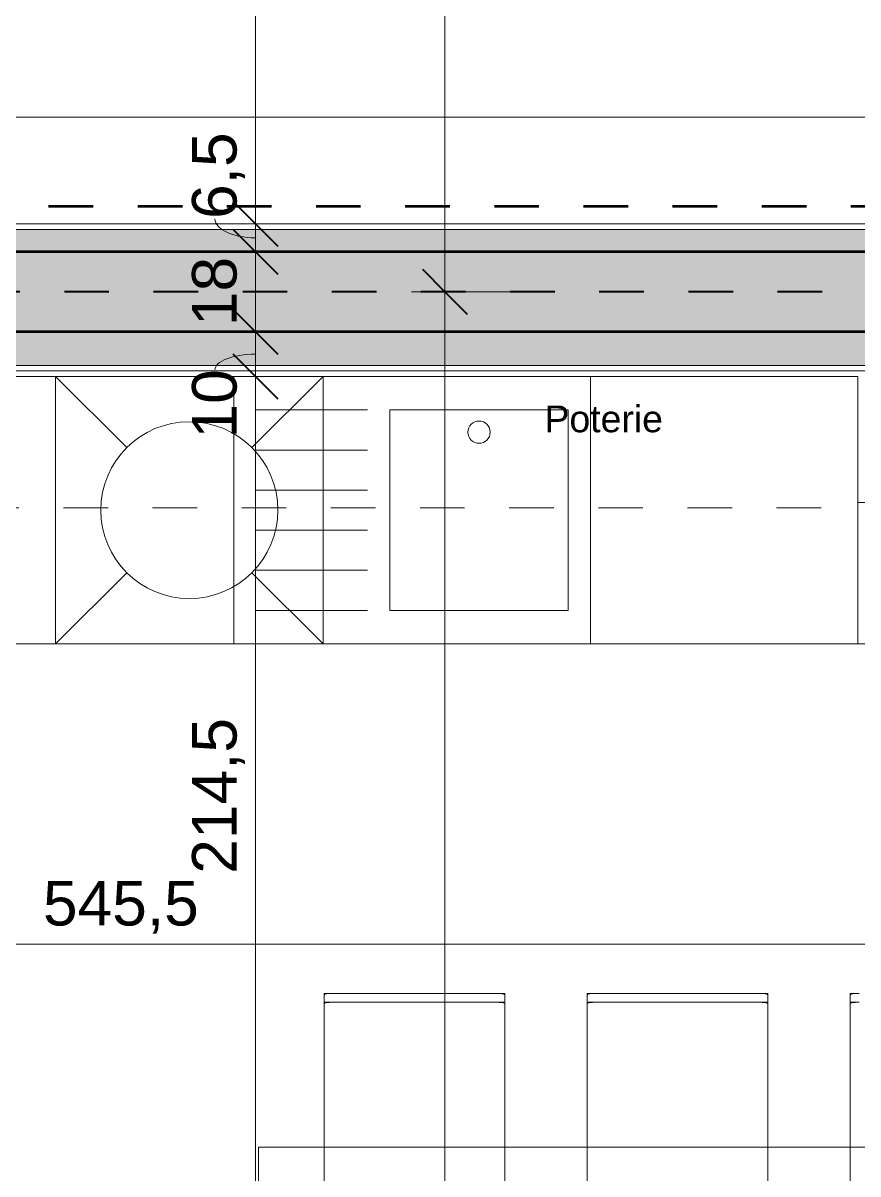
# Model space of a CAD drawing. Header units: metres. Extents: x 3 to 50, y 58.8 to 100.4.
# Drawn here: x 39.357 to 41.23, y 76.411 to 78.994 of the extents above; entities that cross this region are included whole.
import ezdxf

# ---------------------------------------------------------------- set-up
doc = ezdxf.new("R2010")
doc.units = ezdxf.units.M
doc.linetypes.add('Strich Punkt Mittel', pattern=[0.015875, 0.00635, -0.004763, 0, -0.004763])
doc.linetypes.add('Verdeckt', pattern=[0.003, 0.002, -0.001])
for name, color, linetype, lineweight in [('A-DETL-HDLN', 90, 'Verdeckt', 5), ('A_2D', 7, 'Continuous', 13), ('A_Bemassung-50_', 4, 'Continuous', 9), ('A_Bemassung_', 4, 'Continuous', 9), ('A_Brandabschnitte', 30, 'Verdeckt', 50), ('A_Decken', 8, 'Continuous', 13), ('A_Moebel', 6, 'Continuous', 13), ('A_Raeume_', 7, 'Continuous', 5), ('A_Raster_', 1, 'Continuous', 9), ('A_Sanitaer', 3, 'Continuous', 13), ('A_Waende', 7, 'Continuous', 13), ('Text', 130, 'Continuous', 9)]:
    doc.layers.add(name, color=color, linetype=linetype, lineweight=lineweight)
doc.styles.add('Arial_5', font='arial.ttf', dxfattribs={"height": 0.1})
doc.styles.add('Arial_6', font='arial.ttf', dxfattribs={"height": 0.06})
doc.dimstyles.new('WGA-Bemaßung', dxfattribs={"dimscale": 0.3048, "dimtxt": 0.102026, "dimasz": 0.328084, "dimexe": 0.246063, "dimexo": 0.0625, "dimgap": 0.04101, "dimtad": 1, "dimdec": 1, "dimlfac": 100, "dimrnd": 0.5, "dimdsep": 46, "dimtxsty": 'Arial_5', "dimblk1": 'OBLIQUE', "dimblk2": 'OBLIQUE', "dimsah": 1, "dimcen": 0.09, "dimdle": 0.246063, "dimazin": 2, "dimtfac": 1, "dimtdec": 4, "dimtix": 1, "dimtmove": 0, "dimatfit": 3, "dimfxl": 0.656168, "dimfxlon": 1, "dimtvp": 1, "dimtolj": 1, "dimtzin": 0, "dimarcsym": 2})
doc.dimstyles.new('WGA-Bemaßung_1', dxfattribs={"dimscale": 0.3048, "dimtxt": 0.102026, "dimasz": 0.328084, "dimexe": 0.246063, "dimexo": 0.0625, "dimgap": 0.04101, "dimtad": 1, "dimdec": 1, "dimlfac": 100, "dimrnd": 0.5, "dimdsep": 46, "dimtxsty": 'Arial_5', "dimblk1": 'OBLIQUE', "dimblk2": 'OBLIQUE', "dimsah": 1, "dimcen": 0.09, "dimdle": 0.246063, "dimazin": 2, "dimtfac": 1, "dimtdec": 4, "dimtix": 1, "dimtmove": 1, "dimatfit": 3, "dimfxl": 0.656168, "dimfxlon": 1, "dimtvp": 1, "dimtolj": 1, "dimtzin": 0, "dimarcsym": 2})
doc.dimstyles.new('WGA-Bemaßung_2', dxfattribs={"dimscale": 0.3048, "dimtxt": 0.102026, "dimasz": 0.328084, "dimexe": 0.246063, "dimexo": 0.0625, "dimgap": 0.04101, "dimtad": 1, "dimdec": 1, "dimlfac": 100, "dimrnd": 0.5, "dimdsep": 46, "dimtxsty": 'Arial_5', "dimblk1": 'OBLIQUE', "dimblk2": 'OBLIQUE', "dimsah": 1, "dimcen": 0.09, "dimdle": 0.246063, "dimazin": 2, "dimtfac": 1, "dimtdec": 4, "dimtix": 1, "dimtmove": 2, "dimatfit": 3, "dimfxl": 0.656168, "dimfxlon": 1, "dimtvp": 1, "dimtolj": 1, "dimtzin": 0, "dimarcsym": 2})
doc.dimstyles.new('WGA-Bemaßung_3', dxfattribs={"dimscale": 0.3048, "dimtxt": 0.102026, "dimasz": 0.328084, "dimexe": 0.246063, "dimexo": 0.0625, "dimgap": 0.04101, "dimtad": 1, "dimdec": 1, "dimlfac": 100, "dimrnd": 0.5, "dimdsep": 46, "dimtxsty": 'Arial_5', "dimblk1": 'OBLIQUE', "dimblk2": 'OBLIQUE', "dimsah": 1, "dimcen": 0.09, "dimdle": 0.246063, "dimazin": 2, "dimtfac": 1, "dimtdec": 4, "dimtix": 1, "dimtmove": 0, "dimatfit": 3, "dimfxl": 0.656168, "dimfxlon": 1, "dimtvp": 1, "dimtolj": 1, "dimtzin": 0, "dimarcsym": 2})

# ---------------------------------------------------------------- blocks, each defined once
blk = doc.blocks.new('Sani_Kueche_Zeile - Tiefe_600-9445108-263_PP_02OG_BT1')
at = {"layer": 'A_Sanitaer'}
for p, q in [((2.582, -0.5746), (2.582, -0.2571)), ((-1.2005, -0.5746), (2.582, -0.5746))]:
    blk.add_line(p, q, dxfattribs=at)
blk = doc.blocks.new('Moeb_Esstisch_rechteckig_bear - 188 x 80-V19-263_PP_02OG_BT1')
at = {"layer": 'A_Moebel', "color": 8}
for p, q in [((-1.4191, 0.7452), (-1.4391, 0.7452)), ((-1.4391, 0.7452), (-1.4391, 0.7423)), ((-1.4391, 0.7423), (-1.4391, 0.4)), ((-1.4391, 0.7423), (-1.4391, 0.7225)), ((-1.4391, 0.7423), (-1.4391, 0.6914)), ((-1.4391, 0.7255), (-1.4385, 0.7255)), ((-1.4384, 0.7255), (-1.4365, 0.7255)), ((-1.4364, 0.7255), (-1.4334, 0.7255)), ((-1.4332, 0.7255), (-1.4291, 0.7255)), ((-1.4291, 0.7255), (-1.4243, 0.7255)), ((-1.4242, 0.7255), (-1.4191, 0.7255)), ((-1.0541, 0.7452), (-1.4191, 0.7452)), ((-1.4191, 0.7452), (-1.0541, 0.7452)), ((-1.4191, 0.7255), (-1.0541, 0.7255)), ((-1.4191, 0.7255), (-1.0541, 0.7255)), ((-1.0341, 0.7452), (-1.0541, 0.7452)), ((-1.0541, 0.7255), (-1.0489, 0.7255)), ((-1.0489, 0.7255), (-1.0442, 0.7255)), ((-1.0441, 0.7255), (-1.0401, 0.7255)), ((-1.0399, 0.7255), (-1.037, 0.7255)), ((-1.0367, 0.7255), (-1.035, 0.7255)), ((-1.0347, 0.7255), (-1.0342, 0.7255)), ((-1.0341, 0.7423), (-1.0341, 0.7452)), ((-1.0341, 0.4), (-1.0341, 0.7423)), ((-1.0341, 0.7225), (-1.0341, 0.7423)), ((-1.0341, 0.6914), (-1.0341, 0.7423)), ((-0.8291, 0.7452), (-0.8491, 0.7452)), ((-0.8491, 0.7452), (-0.8491, 0.7423)), ((-0.8491, 0.7423), (-0.8491, 0.4)), ((-0.8491, 0.7423), (-0.8491, 0.7225)), ((-0.8491, 0.7423), (-0.8491, 0.6914)), ((-0.8491, 0.7255), (-0.8485, 0.7255)), ((-0.8484, 0.7255), (-0.8465, 0.7255)), ((-0.8464, 0.7255), (-0.8434, 0.7255)), ((-0.8432, 0.7255), (-0.8391, 0.7255)), ((-0.8391, 0.7255), (-0.8343, 0.7255)), ((-0.8342, 0.7255), (-0.8291, 0.7255)), ((-0.4641, 0.7452), (-0.8291, 0.7452)), ((-0.8291, 0.7452), (-0.4641, 0.7452)), ((-0.8291, 0.7255), (-0.4641, 0.7255)), ((-0.8291, 0.7255), (-0.4641, 0.7255)), ((-0.4441, 0.7452), (-0.4641, 0.7452)), ((-0.4641, 0.7255), (-0.4589, 0.7255)), ((-0.4589, 0.7255), (-0.4542, 0.7255)), ((-0.4541, 0.7255), (-0.4501, 0.7255)), ((-0.4499, 0.7255), (-0.447, 0.7255)), ((-0.4467, 0.7255), (-0.445, 0.7255)), ((-0.4447, 0.7255), (-0.4442, 0.7255)), ((-0.4441, 0.7423), (-0.4441, 0.7452)), ((-0.4441, 0.4), (-0.4441, 0.7423)), ((-0.4441, 0.7225), (-0.4441, 0.7423)), ((-0.4441, 0.6914), (-0.4441, 0.7423)), ((-0.2391, 0.7452), (-0.2591, 0.7452)), ((-0.2591, 0.7452), (-0.2591, 0.7423)), ((-0.2591, 0.7423), (-0.2591, 0.4)), ((-0.2591, 0.7423), (-0.2591, 0.7225)), ((-0.2591, 0.7423), (-0.2591, 0.6914)), ((-0.2591, 0.7255), (-0.2585, 0.7255)), ((-0.2584, 0.7255), (-0.2565, 0.7255)), ((-0.2564, 0.7255), (-0.2534, 0.7255)), ((-0.2532, 0.7255), (-0.2491, 0.7255)), ((-0.2491, 0.7255), (-0.2443, 0.7255)), ((-0.2442, 0.7255), (-0.2391, 0.7255)), ((-1.4391, 0.6716), (-1.4391, 0.7225)), ((-1.0341, 0.7225), (-1.0341, 0.6716)), ((-0.8491, 0.6716), (-0.8491, 0.7225)), ((-0.4441, 0.7225), (-0.4441, 0.6716)), ((-0.2591, 0.6716), (-0.2591, 0.7225)), ((-1.4391, 0.6914), (-1.4391, 0.6868)), ((-1.4391, 0.6868), (-1.4391, 0.6783)), ((-1.4391, 0.6783), (-1.4391, 0.6663)), ((-1.0341, 0.6868), (-1.0341, 0.6914)), ((-1.0341, 0.6783), (-1.0341, 0.6868)), ((-1.0341, 0.6663), (-1.0341, 0.6783)), ((-0.8491, 0.6914), (-0.8491, 0.6868)), ((-0.8491, 0.6868), (-0.8491, 0.6783)), ((-0.8491, 0.6783), (-0.8491, 0.6663)), ((-0.4441, 0.6868), (-0.4441, 0.6914)), ((-0.4441, 0.6783), (-0.4441, 0.6868)), ((-0.4441, 0.6663), (-0.4441, 0.6783)), ((-0.2591, 0.6914), (-0.2591, 0.6868)), ((-0.2591, 0.6868), (-0.2591, 0.6783)), ((-0.2591, 0.6783), (-0.2591, 0.6663)), ((-1.4391, 0.6193), (-1.4391, 0.6716)), ((-1.4391, 0.6663), (-1.4391, 0.6517)), ((-1.4391, 0.6517), (-1.4391, 0.6353)), ((-1.0341, 0.6716), (-1.0341, 0.6193)), ((-1.0341, 0.6517), (-1.0341, 0.6663)), ((-1.0341, 0.6353), (-1.0341, 0.6517)), ((-0.8491, 0.6193), (-0.8491, 0.6716)), ((-0.8491, 0.6663), (-0.8491, 0.6517)), ((-0.8491, 0.6517), (-0.8491, 0.6353)), ((-0.4441, 0.6716), (-0.4441, 0.6193)), ((-0.4441, 0.6517), (-0.4441, 0.6663)), ((-0.4441, 0.6353), (-0.4441, 0.6517)), ((-0.2591, 0.6193), (-0.2591, 0.6716)), ((-0.2591, 0.6663), (-0.2591, 0.6517)), ((-0.2591, 0.6517), (-0.2591, 0.6353)), ((-1.4391, 0.6353), (-1.4391, 0.6181)), ((-1.0341, 0.6181), (-1.0341, 0.6353)), ((-0.8491, 0.6353), (-0.8491, 0.6181)), ((-0.4441, 0.6181), (-0.4441, 0.6353)), ((-0.2591, 0.6353), (-0.2591, 0.6181)), ((-1.4391, 0.4), (-1.4391, 0.6193)), ((-1.4391, 0.6181), (-1.4391, 0.4)), ((-1.0341, 0.6193), (-1.0341, 0.4)), ((-1.0341, 0.4), (-1.0341, 0.6181)), ((-0.8491, 0.4), (-0.8491, 0.6193)), ((-0.8491, 0.6181), (-0.8491, 0.4)), ((-0.4441, 0.6193), (-0.4441, 0.4)), ((-0.4441, 0.4), (-0.4441, 0.6181)), ((-0.2591, 0.4), (-0.2591, 0.6193)), ((-0.2591, 0.6181), (-0.2591, 0.4)), ((0.2934, 0.4), (-1.5866, 0.4)), ((-1.5866, 0.4), (-1.5866, -0.4)), ((0.2934, 0.4), (-1.5866, 0.4)), ((-1.5866, 0.4), (-1.5866, -0.4)), ((-1.4391, 0.4), (-1.4391, 0.2599)), ((-1.4391, 0.4), (-1.4391, 0.3221)), ((-1.4391, 0.3232), (-1.4391, 0.4)), ((-1.0341, 0.2599), (-1.0341, 0.4)), ((-1.0341, 0.4), (-1.0341, 0.3232)), ((-1.0341, 0.3221), (-1.0341, 0.4)), ((-0.8491, 0.4), (-0.8491, 0.2599)), ((-0.8491, 0.4), (-0.8491, 0.3221)), ((-0.8491, 0.3232), (-0.8491, 0.4)), ((-0.4441, 0.2599), (-0.4441, 0.4)), ((-0.4441, 0.4), (-0.4441, 0.3232)), ((-0.4441, 0.3221), (-0.4441, 0.4)), ((-0.2591, 0.4), (-0.2591, 0.2599)), ((-0.2591, 0.4), (-0.2591, 0.3221)), ((-0.2591, 0.3232), (-0.2591, 0.4))]:
    blk.add_line(p, q, dxfattribs=at)
for centre, major_axis, start_param, end_param in [((-1.4191, 0.7423), (0.02, 0), 1.570796, 3.141593), ((-1.4191, 0.7225), (-0.02, 0), 4.712389, 6.283185), ((-1.0541, 0.7423), (-0.02, 0), 3.141593, 4.712389), ((-1.0541, 0.7225), (0.02, 0), 0, 1.570796), ((-0.8291, 0.7423), (-0.02, 0), 4.712389, 6.283185), ((-0.8291, 0.7225), (-0.02, 0), 4.712389, 6.283185), ((-0.4641, 0.7423), (-0.02, 0), 3.141593, 4.712389), ((-0.4641, 0.7225), (-0.02, 0), 3.141593, 4.712389), ((-0.2391, 0.7423), (-0.02, 0), 4.712389, 6.283185), ((-0.2391, 0.7225), (-0.02, 0), 4.712389, 6.283185)]:
    blk.add_ellipse(centre, major_axis=major_axis, ratio=0.147809, start_param=start_param, end_param=end_param, dxfattribs=at)
blk = doc.blocks.new('MSys_Kueche_Spuele - 80cm-V90-263_PP_02OG_BT1')
at = {"layer": 'A_Moebel'}
for p, q in [((-0.4005, 0.0254), (-1.2005, 0.0254)), ((-1.2005, 0.0254), (-1.2005, -0.5746)), ((-1.2005, 0.0254), (-1.2005, -0.5746)), ((-0.4005, -0.5746), (-0.4005, 0.0254)), ((-0.9005, -0.0496), (-1.1505, -0.0496)), ((-0.4505, -0.0496), (-0.8505, -0.0496)), ((-0.8505, -0.0496), (-0.8505, -0.4996)), ((-0.4505, -0.4996), (-0.4505, -0.0496)), ((-0.9005, -0.1396), (-1.1505, -0.1396)), ((-0.9005, -0.2296), (-1.1505, -0.2296)), ((-0.9005, -0.3196), (-1.1505, -0.3196)), ((-0.9005, -0.4096), (-1.1505, -0.4096)), ((-0.9005, -0.4996), (-1.1505, -0.4996)), ((-0.8505, -0.4996), (-0.4505, -0.4996)), ((-1.2005, -0.5746), (-0.4005, -0.5746))]:
    blk.add_line(p, q, dxfattribs=at)
blk.add_circle((-0.6505, -0.0996), 0.025, dxfattribs=at)
blk = doc.blocks.new('MSys_Kueche_Geschirrspueler - 600-V91-263_PP_02OG_BT1')
at = {"layer": 'A_Moebel'}
for p, q in [((-1.0409, 0.415), (-1.2005, 0.5746)), ((-1.2005, 0.5746), (-0.6006, 0.5746)), ((-1.2005, -0.0254), (-1.2005, 0.5746)), ((-0.6005, 0.5746), (-0.7601, 0.415)), ((-0.6005, 0.5746), (-0.6005, -0.0254)), ((-1.0409, 0.1342), (-1.2005, -0.0254)), ((-0.6005, -0.0254), (-0.7601, 0.1342)), ((-0.6005, -0.0254), (-1.2005, -0.0254))]:
    blk.add_line(p, q, dxfattribs=at)
blk.add_circle((-0.9005, 0.2746), 0.1985, dxfattribs=at)
blk = doc.blocks.new('DIMBLOCK13-263_PP_02OG_BT1')
at = {"layer": 'A_Bemassung-50_', "lineweight": 35, "transparency": 16777216}
for p, q in [((40.3036, 80.2455), (40.2536, 80.2955)), ((40.3036, 80.2455), (40.3536, 80.1955)), ((40.3036, 78.3905), (40.2536, 78.4405)), ((40.3036, 78.3905), (40.3536, 78.3405))]:
    blk.add_line(p, q, dxfattribs=at)
at = {"layer": 'A_Bemassung-50_', "transparency": 16777216}
for p, q in [((40.3036, 80.2455), (40.2286, 80.2455)), ((40.3036, 80.2455), (40.3036, 78.3905)), ((40.3036, 80.2455), (40.5036, 80.2455)), ((40.3036, 78.3905), (40.2286, 78.3905)), ((40.3036, 78.3905), (40.5036, 78.3905))]:
    blk.add_line(p, q, dxfattribs=at)
at = {"layer": 'A_Bemassung-50_', "color": 0, "transparency": 16777216, "insert": (40.1613, 79.1446), "char_height": 0.1, "width": 0.416266, "attachment_point": 1, "rotation": 90, "line_spacing_factor": 0.941778, "style": 'Arial_5'}
blk.add_mtext('185,5', dxfattribs=at)
blk = doc.blocks.new('_Oblique')
at = {"color": 0, "linetype": 'ByBlock', "lineweight": -2}
blk.add_line((-0.5, -0.5), (0.5, 0.5), dxfattribs=at)
blk = doc.blocks.new('DIMBLOCK14-263_PP_02OG_BT1')
at = {"layer": 'A_Bemassung-50_', "lineweight": 35, "transparency": 16777216}
for p, q in [((40.3036, 78.3905), (40.2536, 78.4405)), ((40.3036, 78.3905), (40.3536, 78.3405)), ((40.3036, 71.078), (40.2536, 71.128)), ((40.3036, 71.078), (40.3536, 71.028))]:
    blk.add_line(p, q, dxfattribs=at)
at = {"layer": 'A_Bemassung-50_', "transparency": 16777216}
for p, q in [((40.3036, 78.3905), (40.2286, 78.3905)), ((40.3036, 78.3905), (40.3036, 71.003)), ((40.3036, 78.3905), (40.5036, 78.3905)), ((40.3036, 71.078), (40.2286, 71.078)), ((40.3036, 71.078), (40.5036, 71.078))]:
    blk.add_line(p, q, dxfattribs=at)
at = {"layer": 'A_Bemassung-50_', "color": 0, "transparency": 16777216, "insert": (40.1613, 74.5608), "char_height": 0.1, "width": 0.416266, "attachment_point": 1, "rotation": 90, "line_spacing_factor": 0.941778, "style": 'Arial_5'}
blk.add_mtext('731,5', dxfattribs=at)
blk = doc.blocks.new('DIMBLOCK221-263_PP_02OG_BT1')
at = {"layer": 'A_Bemassung-50_', "transparency": 16777216}
for p, q in [((36.8477, 76.926), (36.8477, 77.126)), ((42.3027, 76.926), (42.3027, 77.126)), ((36.8477, 76.926), (42.3777, 76.926)), ((36.8477, 76.926), (36.8477, 76.851)), ((42.3027, 76.926), (42.3027, 76.851))]:
    blk.add_line(p, q, dxfattribs=at)
at = {"layer": 'A_Bemassung-50_', "lineweight": 35, "transparency": 16777216}
for p, q in [((36.8477, 76.926), (36.8977, 76.976)), ((42.3027, 76.926), (42.3527, 76.976)), ((36.8477, 76.926), (36.7977, 76.876)), ((42.3027, 76.926), (42.2527, 76.876))]:
    blk.add_line(p, q, dxfattribs=at)
at = {"layer": 'A_Bemassung-50_', "color": 0, "transparency": 16777216, "insert": (39.4017, 77.0683), "char_height": 0.1, "width": 0.416266, "attachment_point": 1, "line_spacing_factor": 0.941778, "style": 'Arial_5'}
blk.add_mtext('545,5', dxfattribs=at)
blk = doc.blocks.new('DIMBLOCK546-263_PP_02OG_BT1')
at = {"layer": 'A_Bemassung-50_', "transparency": 16777216}
for p, q in [((36.6327, 78.7829), (36.6327, 78.9829)), ((41.3127, 78.7829), (41.3127, 78.8579)), ((36.6327, 78.7829), (41.3127, 78.7829)), ((36.6327, 78.7829), (36.6327, 78.7079)), ((41.3127, 78.7829), (41.3127, 78.5829))]:
    blk.add_line(p, q, dxfattribs=at)
at = {"layer": 'A_Bemassung-50_', "lineweight": 35, "transparency": 16777216}
for p, q in [((36.6327, 78.7829), (36.6827, 78.8329)), ((41.3127, 78.7829), (41.3627, 78.8329)), ((36.6327, 78.7829), (36.5827, 78.7329)), ((41.3127, 78.7829), (41.2627, 78.7329))]:
    blk.add_line(p, q, dxfattribs=at)
at = {"layer": 'A_Bemassung-50_', "color": 0, "transparency": 16777216, "insert": (38.8573, 78.9252), "char_height": 0.1, "width": 0.276883, "attachment_point": 1, "line_spacing_factor": 0.941778, "style": 'Arial_5'}
blk.add_mtext('468', dxfattribs=at)
blk = doc.blocks.new('DIMBLOCK596-263_PP_02OG_BT1')
at = {"layer": 'A_Bemassung-50_', "lineweight": 35, "transparency": 16777216}
for p, q in [((39.8784, 80.093), (39.8284, 80.143)), ((39.8784, 80.093), (39.9284, 80.043)), ((39.8784, 78.543), (39.8284, 78.593)), ((39.8784, 78.543), (39.9284, 78.493))]:
    blk.add_line(p, q, dxfattribs=at)
at = {"layer": 'A_Bemassung-50_', "transparency": 16777216}
for p, q in [((39.8784, 80.093), (39.8034, 80.093)), ((39.8784, 80.093), (39.8784, 78.543)), ((39.8784, 80.093), (40.0784, 80.093)), ((39.8784, 78.543), (39.8034, 78.543)), ((39.8784, 78.543), (40.0784, 78.543))]:
    blk.add_line(p, q, dxfattribs=at)
at = {"layer": 'A_Bemassung-50_', "color": 0, "transparency": 16777216, "insert": (39.7361, 79.2026), "char_height": 0.1, "width": 0.276883, "attachment_point": 1, "rotation": 90, "line_spacing_factor": 0.941778, "style": 'Arial_5'}
blk.add_mtext('155', dxfattribs=at)
blk = doc.blocks.new('DIMBLOCK597-263_PP_02OG_BT1')
at = {"layer": 'A_Bemassung-50_', "lineweight": 35, "transparency": 16777216}
for p, q in [((39.8784, 78.543), (39.8284, 78.593)), ((39.8784, 78.543), (39.9284, 78.493)), ((39.8784, 78.4805), (39.8284, 78.5305)), ((39.8784, 78.4805), (39.9284, 78.4305))]:
    blk.add_line(p, q, dxfattribs=at)
at = {"layer": 'A_Bemassung-50_', "transparency": 16777216}
for p, q in [((39.8784, 78.543), (39.8034, 78.543)), ((39.8784, 78.543), (39.8784, 78.4805)), ((39.8784, 78.543), (40.0784, 78.543)), ((39.8784, 78.4805), (39.8034, 78.4805)), ((39.8784, 78.4805), (40.0784, 78.4805))]:
    blk.add_line(p, q, dxfattribs=at)
blk.add_ellipse((39.8784, 78.5542), major_axis=(0.091, 0), ratio=0.466639, start_param=3.141593, end_param=4.712389, dxfattribs=at)
at = {"layer": 'A_Bemassung-50_', "color": 0, "transparency": 16777216, "insert": (39.7361, 78.5542), "char_height": 0.1, "width": 0.231677, "attachment_point": 1, "rotation": 90, "line_spacing_factor": 0.941778, "style": 'Arial_5'}
blk.add_mtext('6,5', dxfattribs=at)
blk = doc.blocks.new('DIMBLOCK598-263_PP_02OG_BT1')
at = {"layer": 'A_Bemassung-50_', "lineweight": 35, "transparency": 16777216}
for p, q in [((39.8784, 78.4805), (39.8284, 78.5305)), ((39.8784, 78.4805), (39.9284, 78.4305)), ((39.8784, 78.3005), (39.8284, 78.3505)), ((39.8784, 78.3005), (39.9284, 78.2505))]:
    blk.add_line(p, q, dxfattribs=at)
at = {"layer": 'A_Bemassung-50_', "transparency": 16777216}
for p, q in [((39.8784, 78.4805), (39.8034, 78.4805)), ((39.8784, 78.4805), (39.8784, 78.3005)), ((39.8784, 78.4805), (40.0784, 78.4805)), ((39.8784, 78.3005), (39.8034, 78.3005)), ((39.8784, 78.3005), (40.0784, 78.3005))]:
    blk.add_line(p, q, dxfattribs=at)
at = {"layer": 'A_Bemassung-50_', "color": 0, "transparency": 16777216, "insert": (39.7361, 78.3136), "char_height": 0.1, "width": 0.184588, "attachment_point": 1, "rotation": 90, "line_spacing_factor": 0.941778, "style": 'Arial_5'}
blk.add_mtext('18', dxfattribs=at)
blk = doc.blocks.new('DIMBLOCK599-263_PP_02OG_BT1')
at = {"layer": 'A_Bemassung-50_', "lineweight": 35, "transparency": 16777216}
for p, q in [((39.8784, 78.3005), (39.8284, 78.3505)), ((39.8784, 78.3005), (39.9284, 78.2505)), ((39.8784, 78.2005), (39.8284, 78.2505)), ((39.8784, 78.2005), (39.9284, 78.1505))]:
    blk.add_line(p, q, dxfattribs=at)
at = {"layer": 'A_Bemassung-50_', "transparency": 16777216}
for p, q in [((39.8784, 78.3005), (39.8034, 78.3005)), ((39.8784, 78.3005), (39.8784, 78.2005)), ((39.8784, 78.3005), (40.0784, 78.3005)), ((39.8784, 78.2005), (39.8034, 78.2005)), ((39.8784, 78.2005), (40.0784, 78.2005))]:
    blk.add_line(p, q, dxfattribs=at)
blk.add_ellipse((39.8784, 78.2151), major_axis=(0.091, 0), ratio=0.389193, start_param=1.570796, end_param=3.141593, dxfattribs=at)
at = {"layer": 'A_Bemassung-50_', "color": 0, "transparency": 16777216, "insert": (39.7361, 78.0613), "char_height": 0.1, "width": 0.184588, "attachment_point": 1, "rotation": 90, "line_spacing_factor": 0.941778, "style": 'Arial_5'}
blk.add_mtext('10', dxfattribs=at)
blk = doc.blocks.new('DIMBLOCK600-263_PP_02OG_BT1')
at = {"layer": 'A_Bemassung-50_', "lineweight": 35, "transparency": 16777216}
for p, q in [((39.8784, 78.2005), (39.8284, 78.2505)), ((39.8784, 78.2005), (39.9284, 78.1505)), ((39.8784, 76.0555), (39.8284, 76.1055)), ((39.8784, 76.0555), (39.9284, 76.0055))]:
    blk.add_line(p, q, dxfattribs=at)
at = {"layer": 'A_Bemassung-50_', "transparency": 16777216}
for p, q in [((39.8784, 78.2005), (39.8034, 78.2005)), ((39.8784, 78.2005), (39.8784, 76.0555)), ((39.8784, 78.2005), (40.0784, 78.2005)), ((39.8784, 76.0555), (39.6784, 76.0555)), ((39.8784, 76.0555), (39.9534, 76.0555))]:
    blk.add_line(p, q, dxfattribs=at)
at = {"layer": 'A_Bemassung-50_', "color": 0, "transparency": 16777216, "insert": (39.7361, 77.0844), "char_height": 0.1, "width": 0.416266, "attachment_point": 1, "rotation": 90, "line_spacing_factor": 0.941778, "style": 'Arial_5'}
blk.add_mtext('214,5', dxfattribs=at)

msp = doc.modelspace()

# ---------------------------------------------------------------- hatches: boundary and pattern name
at = {"layer": 'A_Waende', "lineweight": 5}
h = msp.add_hatch(dxfattribs=at)
h.set_pattern_fill('FP_14', color=250, angle=-225, style=0, pattern_type=2)
h.set_pattern_definition([(225, (28.90794, 78.54259), (-0.12700345, -0.2539998), [0.02245, -0.15715]), (225, (28.85986, 78.43228), (-0.12700345, -0.2539998), [0.02245, -0.15715]), (225, (28.8443, 78.54259), (-0.12700345, -0.2539998), [0.02245, -0.15715]), (225, (28.79692, 78.43158), (-0.12700345, -0.2539998), [0.02245, -0.15715]), (251.565, (28.892383, 78.527036), (-0.12700069, -0.50799766), [0.0502, -0.35141]), (251.565, (28.87612, 78.47966), (-0.12700069, -0.50799766), [0.0502, -0.35141]), (251.565, (28.828743, 78.527036), (-0.12700069, -0.50799766), [0.0502, -0.35141]), (251.565, (28.81248, 78.47966), (-0.12700069, -0.50799766), [0.0502, -0.35141]), (315, (28.89168, 78.43158), (-0.12700345, 0.2539998), [0.02245, -0.15715]), (315, (28.8443, 78.54259), (-0.12700345, 0.2539998), [0.02245, -0.15715]), (315, (28.82804, 78.43158), (-0.12700345, 0.2539998), [0.02245, -0.15715]), (315, (28.78066, 78.54259), (-0.12700345, 0.2539998), [0.02245, -0.15715]), (288.435, (28.87612, 78.47966), (-0.12700069, 0.50799766), [0.0502, -0.35141]), (288.435, (28.859856, 78.527036), (-0.12700069, 0.50799766), [0.0502, -0.35141]), (288.435, (28.81248, 78.47966), (-0.12700069, 0.50799766), [0.0502, -0.35141]), (288.435, (28.796217, 78.527036), (-0.12700069, 0.50799766), [0.0502, -0.35141])])
h.paths.add_polyline_path([(21.0277, 78.4805), (21.0527, 78.4805), (21.0527, 78.5305), (15.5127, 78.5305), (15.5127, 78.4805), (20.234, 78.4805)])
h.paths.add_polyline_path([(42.2184, 78.4805), (42.3027, 78.4805), (42.3027, 78.5305), (36.6327, 78.5305), (36.6327, 78.4805), (41.9573, 78.4805)])
h.paths.add_polyline_path([(30.132, 78.4805), (35.6127, 78.4805), (35.6127, 78.5305), (22.0727, 78.5305), (22.0727, 78.4805), (29.0027, 78.4805)])
h = msp.add_hatch(dxfattribs=at)
h.set_pattern_fill('FP_4', color=250, style=0, pattern_type=2)
h.set_pattern_definition([(45, (0, 0), (-0.08980256, 0.08980256), []), (45, (0.0898, 0), (-0.08980256, 0.08980256), [0.0635, -0.03175])])
h.paths.add_polyline_path([(20.5875, 78.3005), (21.0527, 78.3005), (21.0527, 78.4805), (15.5127, 78.4805), (15.5127, 78.3005), (20.4915, 78.3005)])
h.paths.add_polyline_path([(23.3527, 78.3005), (35.6127, 78.3005), (35.6127, 78.4805), (22.0727, 78.4805), (22.0727, 78.3005), (23.3377, 78.3005)])
h.paths.add_polyline_path([(36.7527, 78.3005), (42.3027, 78.3005), (42.3027, 78.4805), (36.6327, 78.4805), (36.6327, 78.3005), (36.7352, 78.3005)])
h = msp.add_hatch(dxfattribs=at)
h.set_pattern_fill('FP_74', color=250, angle=135, style=0, pattern_type=2)
h.set_pattern_definition([(45, (39.08038, 78.20035), (0.1270034, 0.254), [0.02245, -0.15715]), (45, (39.12775, 78.31137), (0.1270034, 0.254), [0.02245, -0.15715]), (45, (39.14402, 78.20035), (0.1270034, 0.254), [0.02245, -0.15715]), (45, (39.19139, 78.31137), (0.1270034, 0.2539998), [0.02245, -0.15715]), (71.565, (39.095934, 78.21591), (0.1270007, 0.50799766), [0.0502, -0.35141]), (71.565, (39.11149, 78.263993), (0.1270007, 0.50799766), [0.0502, -0.35141]), (71.565, (39.159574, 78.21591), (0.1270007, 0.50799766), [0.0502, -0.35141]), (71.565, (39.17513, 78.263993), (0.1270007, 0.50799766), [0.0502, -0.35141]), (135, (39.09593, 78.31208), (0.1270034, -0.254), [0.02245, -0.15715]), (135, (39.14402, 78.20035), (0.1270034, -0.254), [0.02245, -0.15715]), (135, (39.15957, 78.31208), (0.1270034, -0.254), [0.02245, -0.15715]), (135, (39.20766, 78.20035), (0.1270034, -0.2539998), [0.02245, -0.15715]), (108.435, (39.11149, 78.263993), (0.1270007, -0.50799766), [0.0502, -0.35141]), (108.435, (39.127754, 78.216617), (0.1270007, -0.50799766), [0.0502, -0.35141]), (108.435, (39.17513, 78.263993), (0.1270007, -0.50799766), [0.0502, -0.35141]), (108.435, (39.191393, 78.216617), (0.1270007, -0.50799766), [0.0502, -0.35141])])
h.paths.add_polyline_path([(41.2673, 78.2255), (41.3127, 78.2255), (41.3125, 78.3005), (36.8352, 78.3005), (36.8352, 78.2255), (41.2602, 78.2255)])

# ---------------------------------------------------------------- linework, layer by layer
at = {"layer": 'A-DETL-HDLN'}
msp.add_line((36.8477, 77.9055), (41.2177, 77.9055), dxfattribs=at)
at = {"layer": 'A_2D', "lineweight": 5}
msp.add_line((41.2177, 77.6005), (42.3027, 77.6005), dxfattribs=at)
at = {"layer": 'A_Brandabschnitte'}
msp.add_line((15.6144, 78.583), (42.2544, 78.583), dxfattribs=at)
at = {"layer": 'A_Decken'}
msp.add_line((41.2302, 78.2005), (40.6302, 78.2005), dxfattribs=at)
at = {"layer": 'A_Raeume_', "flags": 128}
for points in [[(42.3027, 78.543), (42.3027, 80.093), (22.0777, 80.093), (22.0147, 80.093), (21.4152, 80.093), (20.2393, 80.093), (20.2377, 80.093), (20.1477, 80.1555), (18.3293, 80.1555), (18.3277, 80.1555), (18.3277, 80.093), (15.5752, 80.093), (15.5752, 78.543)], [(38.5707, 71.178), (42.3027, 71.178), (42.3027, 77.918), (41.2302, 77.918), (41.2302, 78.2005), (36.8477, 78.2005), (36.8477, 76.0555), (36.8477, 75.9177), (36.8477, 74.8555), (38.0582, 74.8555), (38.5707, 74.8555), (38.5707, 74.643)]]:
    msp.add_lwpolyline(points, close=True, dxfattribs=at)
at = {"layer": 'A_Raster_', "linetype": 'Strich Punkt Mittel', "lineweight": 35}
msp.add_line((48.1498, 78.3905), (3.3483, 78.3905), dxfattribs=at)
at = {"layer": 'A_Waende', "color": 10}
for p, q in [((42.3027, 78.543), (36.6327, 78.543)), ((42.3027, 78.5305), (36.6327, 78.5305)), ((41.2602, 78.2255), (36.8352, 78.2255)), ((40.6302, 78.2005), (36.8477, 78.2005))]:
    msp.add_line(p, q, dxfattribs=at)
at = {"layer": 'A_Waende', "lineweight": 50}
for p, q in [((42.3027, 78.4805), (36.6327, 78.4805)), ((42.3027, 78.3005), (36.6327, 78.3005))]:
    msp.add_line(p, q, dxfattribs=at)
at = {"layer": 'A_Waende', "lineweight": 18}
msp.add_line((41.2452, 78.213), (36.8477, 78.213), dxfattribs=at)

# ---------------------------------------------------------------- block references
at = {"layer": 'A_Moebel'}
for name, p in [('MSys_Kueche_Geschirrspueler - 600-V91-263_PP_02OG_BT1', (40.6306, 77.6259)), ('MSys_Kueche_Spuele - 80cm-V90-263_PP_02OG_BT1', (41.0306, 78.1751))]:
    msp.add_blockref(name, p, dxfattribs=at)
at = {"layer": 'A_Moebel', "color": 8}
msp.add_blockref('Moeb_Esstisch_rechteckig_bear - 188 x 80-V19-263_PP_02OG_BT1', (41.4717, 76.0705), dxfattribs=at)
at = {"layer": 'A_Sanitaer'}
msp.add_blockref('Sani_Kueche_Zeile - Tiefe_600-9445108-263_PP_02OG_BT1', (38.6481, 78.1751), dxfattribs=at)

# ---------------------------------------------------------------- texts
at = {"layer": 'Text', "color": 7, "insert": (40.527, 78.1353), "char_height": 0.06, "width": 0.340717, "attachment_point": 1, "style": 'Arial_6'}
msp.add_mtext('Poterie', dxfattribs=at)

# ---------------------------------------------------------------- dimensions: what is measured, and where the dimension line sits
at = {"layer": 'A_Bemassung_'}
for base, p1, p2, dimstyle, override, picture, middle in [((40.3036, 78.3905), (40.5036, 80.2455), (40.5036, 78.3905), 'WGA-Bemaßung', {"dimpost": '<>', "dimfxl": 1.855}, 'DIMBLOCK13-263_PP_02OG_BT1', (40.24, 79.318)), ((39.8784, 78.543), (40.0784, 80.093), (40.0784, 78.543), 'WGA-Bemaßung_3', {"dimpost": '<>', "dimfxl": 1.55}, 'DIMBLOCK596-263_PP_02OG_BT1', (39.8148, 79.318)), ((39.8784, 78.3005), (40.0784, 78.4805), (40.0784, 78.3005), 'WGA-Bemaßung_3', {"dimpost": '<>', "dimfxl": 0.18}, 'DIMBLOCK598-263_PP_02OG_BT1', (39.8148, 78.3905)), ((40.3035927855, 71.0779984321), (40.5035927855, 78.3904984321), (40.5035927855, 71.0779984321), 'WGA-Bemaßung', {"dimpost": '<>', "dimfxl": 7.3125}, 'DIMBLOCK14-263_PP_02OG_BT1', (40.24000138, 74.7342484321))]:
    dim = msp.add_linear_dim(base=base, p1=p1, p2=p2, angle=90, dimstyle=dimstyle, override=override, dxfattribs=at)
    dim.commit()
    dim.dimension.update_dxf_attribs({"geometry": picture, "text_midpoint": middle})
for base, p1, p2, dimstyle, override, picture, middle in [((41.3127, 78.7829), (36.6327, 78.9829), (41.3127, 78.5829), 'WGA-Bemaßung_3', {"dimpost": '<>', "dimfxl": 4.697063}, 'DIMBLOCK546-263_PP_02OG_BT1', (38.9727, 78.8465)), ((42.3027, 76.926), (36.8477, 77.126), (42.3027, 77.126), 'WGA-Bemaßung', {"dimpost": '<>', "dimfxl": 5.455}, 'DIMBLOCK221-263_PP_02OG_BT1', (39.5752, 76.9893))]:
    dim = msp.add_linear_dim(base=base, p1=p1, p2=p2, dimstyle=dimstyle, override=override, dxfattribs=at)
    dim.commit()
    dim.dimension.update_dxf_attribs({"geometry": picture, "text_midpoint": middle})
for base, p1, p2, dimstyle, override, picture, middle in [((39.8783867761, 78.4804984321), (40.0783867761, 78.5429984321), (40.0783867761, 78.4804984321), 'WGA-Bemaßung_1', {"dimpost": '<>', "dimfxl": 0.0625}, 'DIMBLOCK597-263_PP_02OG_BT1', (39.8027304757, 78.6700426292)), ((39.8784, 78.2005), (40.0784, 78.3005), (40.0784, 78.2005), 'WGA-Bemaßung_1', {"dimpost": '<>', "dimfxl": 0.1}, 'DIMBLOCK599-263_PP_02OG_BT1', (39.8027, 78.1536)), ((39.8784, 76.0555), (40.0784, 78.2005), (39.6784, 76.0555), 'WGA-Bemaßung_2', {"dimpost": '<>', "dimfxl": 2.181977}, 'DIMBLOCK600-263_PP_02OG_BT1', (39.8027, 77.2925))]:
    dim = msp.add_linear_dim(base=base, p1=p1, p2=p2, angle=90, dimstyle=dimstyle, override=override, dxfattribs=at)
    dim.commit()
    dim.dimension.update_dxf_attribs({"geometry": picture, "text_midpoint": middle, "dimtype": 160, "text_rotation": 90})

doc.saveas('drawing.dxf')
